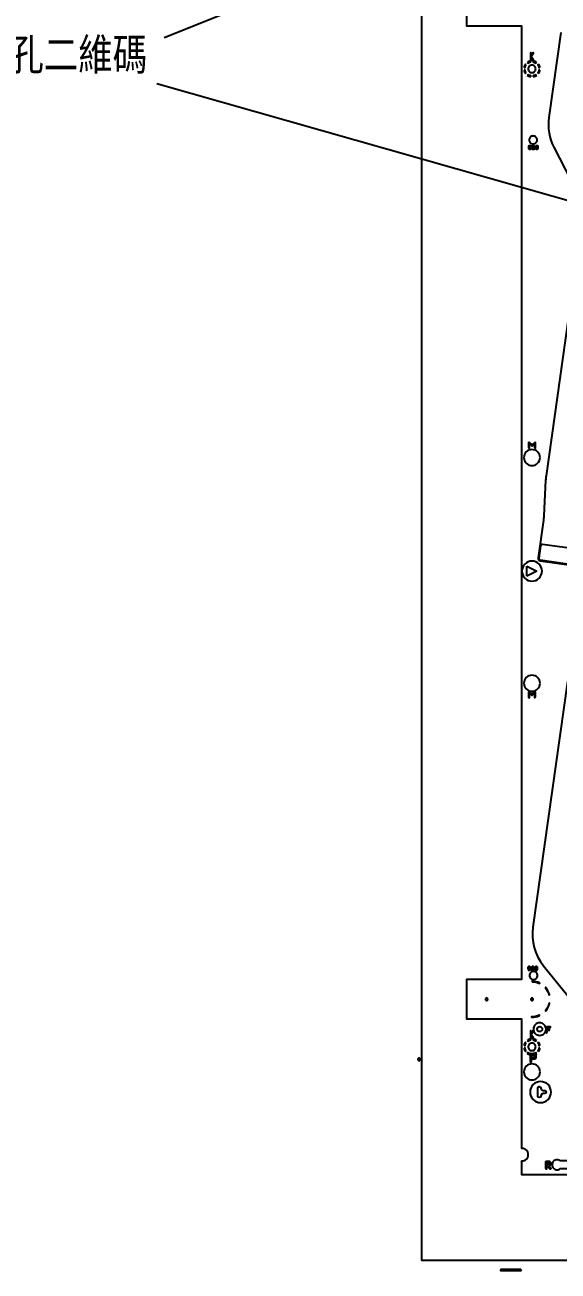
# Model space of a CAD drawing. Header units: millimetres. Extents: x 236 to 1271, y 167 to 899.
# Drawn here: x 753.5 to 859.7, y 329.2 to 577.7 of the extents above; entities that cross this region are included whole.
import ezdxf

# ---------------------------------------------------------------- set-up
doc = ezdxf.new("R2010")
doc.units = ezdxf.units.MM
doc.header["$LTSCALE"] = 23.1
doc.layers.get('0').update_dxf_attribs({"linetype": 'CONTINUOUS'})
doc.layers.add('susa-b_layer1', color=2, linetype='CONTINUOUS')
doc.layers.add('備註', color=1, linetype='CONTINUOUS')
doc.styles.get("Standard").update_dxf_attribs({"font": 'simplex.shx', "width": 0.8})

msp = doc.modelspace()

# ---------------------------------------------------------------- linework, layer by layer
for p, q in [((853.34415, 569.71813), (853.20071, 569.86157)), ((854.24496, 570.29837), (854.24496, 570.50122)), ((853.20071, 567.98017), (853.34415, 568.12361)), ((853.49496, 467.78087), (853.49496, 469.78087)), ((853.49496, 469.78087), (855.49496, 468.78087)), ((855.49496, 468.78087), (853.49496, 467.78087)), ((854.24496, 375.29837), (854.24496, 375.50122)), ((853.34415, 374.71813), (853.20071, 374.86157)), ((853.20071, 372.98017), (853.34415, 373.12361))]:
    msp.add_line(p, q)
for points in [[(1128.49496, 581.22087, 1), (1128.49496, 581.62087), (1126.49496, 581.62087), (1126.49496, 831.42087), (979.69496, 831.42087), (979.69496, 833.42087, 1), (979.29496, 833.42087), (979.29496, 831.42087), (832.49496, 831.42087), (832.49496, 581.62087), (830.49496, 581.62087, 1), (830.49496, 581.22087), (832.49496, 581.22087), (832.49496, 331.42087), (979.29496, 331.42087), (979.29496, 329.42087, 1), (979.69496, 329.42087), (979.69496, 331.42087), (1126.49496, 331.42087), (1126.49496, 376.92087), (1117.54496, 376.92087), (1117.54496, 385.92087), (1126.49496, 385.92087), (1126.49496, 581.22087)], [(855.24496, 568.92087, 0.414216), (854.49496, 569.67087, 0.414216), (853.74496, 568.92087, 0.414216), (854.49496, 568.17087, 0.414216)], [(855.52571, 554.75675, 0.414216), (854.72571, 555.55675, 0.414216), (853.92571, 554.75675, 0.414216), (854.72571, 553.95675, 0.414216)], [(854.30335, 553.01979, 1), (854.23264, 553.0905), (854.14794, 553.00581), (853.99069, 553.00581), (853.92064, 553.07585), (853.92064, 553.43178), (853.99069, 553.50183), (854.14794, 553.50183), (854.23264, 553.41714, 1), (854.30335, 553.48785), (854.20416, 553.58703, 0.200121), (854.16865, 553.60183), (853.96998, 553.60183, 0.200121), (853.93447, 553.58703), (853.83544, 553.488, 0.200121), (853.82064, 553.45249), (853.82064, 553.05514, 0.200121), (853.83544, 553.01963), (853.93447, 552.92061, 0.200121), (853.96998, 552.90581), (854.16865, 552.90581, 0.200121), (854.20416, 552.92061)], [(855.71799, 553.05514), (855.71799, 553.45249, 0.200121), (855.70319, 553.488), (855.60416, 553.58703, 0.200121), (855.56865, 553.60183), (855.36998, 553.60183, 0.200121), (855.33447, 553.58703), (855.23544, 553.488, 0.200121), (855.22064, 553.45249), (855.22064, 553.05514, 0.200121), (855.23544, 553.01963), (855.33447, 552.92061, 0.200121), (855.36998, 552.90581), (855.56865, 552.90581, 0.200121), (855.60416, 552.92061), (855.70319, 553.01963, 0.200121)], [(856.09496, 491.42087, 0.414215), (854.49496, 493.02087, 0.414215), (852.89496, 491.42087, 0.414215), (854.49496, 489.82087, 0.414215)], [(856.49496, 468.78087, 0.414214), (854.49496, 470.78087, 0.414214), (852.49496, 468.78087, 0.414214), (854.49496, 466.78087, 0.414214)], [(856.09496, 446.42087, 0.414215), (854.49496, 448.02087, 0.414215), (852.89496, 446.42087, 0.414215), (854.49496, 444.82087, 0.414215)], [(854.18621, 389.35713, 1), (854.1155, 389.42784), (854.03081, 389.34315), (853.87356, 389.34315), (853.80351, 389.4132), (853.80351, 389.76913), (853.87356, 389.83918), (854.03081, 389.83918), (854.1155, 389.75448, 1), (854.18621, 389.82519), (854.08703, 389.92438, 0.200121), (854.05152, 389.93918), (853.85285, 389.93918, 0.200121), (853.81734, 389.92438), (853.71831, 389.82535, 0.200121), (853.70351, 389.78984), (853.70351, 389.39249, 0.200121), (853.71831, 389.35698), (853.81734, 389.25795, 0.200121), (853.85285, 389.24315), (854.05152, 389.24315, 0.200121), (854.08703, 389.25795)], [(855.60398, 388.15704, 0.414216), (854.80398, 388.95704, 0.414216), (854.00398, 388.15704, 0.414216), (854.80398, 387.35704, 0.414216)], [(855.60086, 389.39249), (855.60086, 389.78984, 0.200121), (855.58606, 389.82535), (855.48703, 389.92438, 0.200121), (855.45152, 389.93918), (855.25285, 389.93918, 0.200121), (855.21734, 389.92438), (855.11831, 389.82535, 0.200121), (855.10351, 389.78984), (855.10351, 389.39249, 0.200121), (855.11831, 389.35698), (855.21734, 389.25795, 0.200121), (855.25285, 389.24315), (855.45152, 389.24315, 0.200121), (855.48703, 389.25795), (855.58606, 389.35698, 0.200121)], [(845.74496, 383.42087, 0.414222), (845.49496, 383.67087, 0.414222), (845.24496, 383.42087, 0.414222), (845.49496, 383.17087, 0.414222)], [(854.74496, 383.42087, 0.414222), (854.49496, 383.67087, 0.414222), (854.24496, 383.42087, 0.414222), (854.49496, 383.17087, 0.414222)], [(857.29329, 377.46465, 0.414215), (856.04329, 378.71465, 0.414215), (854.79329, 377.46465, 0.414215), (856.04329, 376.21465, 0.414215)], [(856.54329, 377.46465, -0.414217), (856.04329, 376.96465, -0.414217), (855.54329, 377.46465, -0.414217), (856.04329, 377.96465, -0.414217)], [(855.24496, 373.92087, 0.414216), (854.49496, 374.67087, 0.414216), (853.74496, 373.92087, 0.414216), (854.49496, 373.17087, 0.414216)], [(832.24496, 371.42087, 0.414222), (831.99496, 371.67087, 0.414222), (831.74496, 371.42087, 0.414222), (831.99496, 371.17087, 0.414222)], [(856.09496, 368.92087, 0.414215), (854.49496, 370.52087, 0.414215), (852.89496, 368.92087, 0.414215), (854.49496, 367.32087, 0.414215)], [(858.3099, 364.90893, 0.414215), (856.2099, 367.00893, 0.414215), (854.1099, 364.90893, 0.414215), (856.2099, 362.80893, 0.414215)], [(857.0599, 364.60893), (856.7599, 364.60893, 0.414217), (856.2599, 364.10893, -1), (855.6599, 364.10893), (855.6599, 365.70893, -1), (856.2599, 365.70893, 0.414217), (856.7599, 365.20893), (857.0599, 365.20893, -1)], [(1099.49496, 349.67087), (1099.49496, 351.17087), (860.1564, 351.17087, 0.182679), (859.49496, 351.42087, 0.414216), (858.49496, 350.42087, 0.414216), (859.49496, 349.42087, 0.182679), (860.1564, 349.67087)], [(852.29496, 329.32087, 1), (852.29496, 329.52087), (848.29497, 329.52087, 1), (848.29497, 329.32087)]]:
    msp.add_lwpolyline(points, format="xyb", close=True)
for points in [[(1117.49496, 357.42087), (1106.49496, 357.42087), (1106.49496, 353.67087, 0.414215), (1105.24496, 352.42087, 0.414215), (1106.49496, 351.17087), (1106.49496, 348.42087), (852.49496, 348.42087), (852.49496, 351.17087, 0.414215), (853.74496, 352.42087, 0.414215), (852.49496, 353.67087), (852.49496, 379.42087), (841.49496, 379.42087), (841.49496, 387.42087), (852.49496, 387.42087), (852.49496, 468.78087), (852.49496, 577.42087), (841.49496, 577.42087), (841.49496, 585.42087)], [(860.22721, 576.15613), (857.85155, 559.25243, 0.154616), (858.85664, 553.29641), (863.4157, 544.40906, -0.154617)], [(854.32368, 571.61581), (854.32368, 572.09515, 1), (854.17368, 572.09515), (854.17368, 570.65476, 1), (854.32368, 570.65476), (854.32368, 571.1341)], [(854.80711, 570.69734), (854.33979, 571.37495), (854.80711, 572.05257, 1), (854.68363, 572.13773), (854.32368, 571.61581)], [(852.91461, 569.17087), (853.11746, 569.17087, -0.106992), (853.34415, 569.71813)], [(853.55426, 570.21512), (853.6977, 570.07169, -0.106991), (854.24496, 570.29837)], [(854.32368, 571.1341), (854.68363, 570.61218, 1), (854.80711, 570.69734)], [(854.74496, 570.50122), (854.74496, 570.29837, -0.106992), (855.29222, 570.07169), (855.43566, 570.21512)], [(855.78921, 569.86157), (855.64578, 569.71813, -0.106991), (855.87246, 569.17087), (856.07531, 569.17087)], [(853.34415, 568.12361, -0.106993), (853.11746, 568.67087), (852.91461, 568.67087)], [(854.24496, 567.34052), (854.24496, 567.54337, -0.106992), (853.6977, 567.77006), (853.55427, 567.62662)], [(855.43566, 567.62662), (855.29222, 567.77006, -0.106991), (854.74496, 567.54337), (854.74496, 567.34052)], [(856.07531, 568.67087), (855.87246, 568.67087, -0.106992), (855.64578, 568.12361), (855.78921, 567.98017)], [(855.01799, 553.35316), (855.01799, 553.45249, 0.200121), (855.00319, 553.488), (854.90416, 553.58703, 0.200121), (854.86865, 553.60183), (854.66998, 553.60183, 0.200121), (854.63447, 553.58703), (854.53529, 553.48785, 1), (854.606, 553.41714), (854.69069, 553.50183), (854.84794, 553.50183), (854.91799, 553.43178), (854.91799, 553.37387), (854.84794, 553.30382), (854.76932, 553.30382, 0.251052), (854.72769, 553.28152), (854.52906, 552.98358, 0.599342), (854.57064, 552.90581), (854.96799, 552.90581, 1), (854.96799, 553.00581), (854.66407, 553.00581)], [(854.66407, 553.00581), (854.79608, 553.20382), (854.86865, 553.20382, 0.200121), (854.90416, 553.21862), (855.00319, 553.31765, 0.200121), (855.01799, 553.35316)], [(864.42079, 538.45304), (857.30135, 487.79554, 0.021814), (857.21781, 486.92761), (856.84306, 479.77852, -0.02121), (856.76289, 478.93437), (855.70667, 471.41896, 0.414221), (856.13211, 470.85439), (865.63585, 469.51872, 0.147966)], [(855.20595, 493.35656), (855.20595, 494.34994, 0.63678), (855.04174, 494.4266), (854.50992, 493.98342), (853.97811, 494.4266, 0.63678), (853.8139, 494.34994), (853.8139, 493.35656, 1), (854.0139, 493.35656), (854.0139, 494.13643)], [(854.0139, 494.13643), (854.44591, 493.77642, 0.362064), (854.57394, 493.77642), (855.00595, 494.13643)], [(855.00595, 494.13643), (855.00595, 493.35656, 1), (855.20595, 493.35656)], [(861.55745, 446.76483), (854.67291, 397.77873, 0.207998), (856.8042, 390.0939), (865.95145, 378.79764, -0.207969)], [(855.19339, 443.62536), (855.19339, 444.61874, 0.63678), (855.02917, 444.6954), (854.49736, 444.25222), (853.96554, 444.6954, 0.63678), (853.80133, 444.61874), (853.80133, 443.62536, 1), (854.00133, 443.62536), (854.00133, 444.40523)], [(854.00133, 444.40523), (854.43334, 444.04523, 0.362064), (854.56138, 444.04523), (854.99339, 444.40523)], [(854.99339, 444.40523), (854.99339, 443.62536, 1), (855.19339, 443.62536)], [(854.90086, 389.6905), (854.90086, 389.78984, 0.200121), (854.88606, 389.82535), (854.78703, 389.92438, 0.200121), (854.75152, 389.93918), (854.55285, 389.93918, 0.200121), (854.51734, 389.92438), (854.41815, 389.82519, 1), (854.48886, 389.75448), (854.57356, 389.83918), (854.73081, 389.83918), (854.80086, 389.76913), (854.80086, 389.71121), (854.73081, 389.64116), (854.65218, 389.64116, 0.251052), (854.61056, 389.61886), (854.41193, 389.32092, 0.599342), (854.45351, 389.24315), (854.85086, 389.24315, 1), (854.85086, 389.34315), (854.54693, 389.34315)], [(854.54693, 389.34315), (854.67894, 389.54116), (854.75152, 389.54116, 0.200121), (854.78703, 389.55596), (854.88606, 389.65499, 0.200121), (854.90086, 389.6905)], [(854.58432, 387.01976, 1), (854.58184, 386.91979, -0.104159), (855.98562, 386.58756, 1), (856.02821, 386.67804)], [(857.24225, 385.74733, 1), (857.16593, 385.68271, -0.110712), (857.87588, 384.32606, 1), (857.97248, 384.35193)], [(855.95933, 380.13216, 1), (855.91866, 380.22352, -0.107328), (854.46433, 379.921, 1), (854.46345, 379.82101)], [(857.99301, 382.57021, 1), (857.89584, 382.59384, -0.113199), (857.19562, 381.19455, 1), (857.27278, 381.13094)], [(858.12181, 377.76189, 1), (858.12181, 377.91189), (857.42645, 377.91189, 0.414241), (857.35145, 377.83689), (857.35145, 377.31536)], [(857.35145, 377.31536), (857.35145, 376.79384, 1), (857.50145, 376.79384), (857.50145, 377.24036), (857.94797, 377.24036, 1), (857.94797, 377.39036), (857.50145, 377.39036), (857.50145, 377.76189), (858.12181, 377.76189)], [(853.55426, 375.21512), (853.6977, 375.07169, -0.106991), (854.24496, 375.29837)], [(854.32368, 376.61581), (854.32368, 377.09515, 1), (854.17368, 377.09515), (854.17368, 375.65476, 1), (854.32368, 375.65476), (854.32368, 376.1341)], [(854.80711, 375.69734), (854.33979, 376.37495), (854.80711, 377.05257, 1), (854.68363, 377.13773), (854.32368, 376.61581)], [(854.32368, 376.1341), (854.68363, 375.61218, 1), (854.80711, 375.69734)], [(854.74496, 375.50122), (854.74496, 375.29837, -0.106992), (855.29222, 375.07169), (855.43566, 375.21512)], [(852.91461, 374.17087), (853.11746, 374.17087, -0.106992), (853.34415, 374.71813)], [(853.34415, 373.12361, -0.106993), (853.11746, 373.67087), (852.91461, 373.67087)], [(855.43566, 372.62662), (855.29222, 372.77006, -0.106991), (854.74496, 372.54337), (854.74496, 372.51269), (854.25966, 372.51269, 0.029652), (854.24496, 372.51183), (854.24496, 372.54337, -0.106992), (853.6977, 372.77006), (853.55427, 372.62662)], [(855.78921, 374.86157), (855.64578, 374.71813, -0.106991), (855.87246, 374.17087), (856.07531, 374.17087)], [(856.07531, 373.67087), (855.87246, 373.67087, -0.106992), (855.64578, 373.12361), (855.78921, 372.98017)], [(853.55427, 372.62662, 0.100685), (854.13466, 372.36197), (854.13466, 371.63839)], [(854.13466, 371.63839), (854.13466, 370.88909, 1), (854.38466, 370.88909), (854.38466, 371.51339), (855.0115, 371.51339, 0.235848), (855.11143, 371.5633), (855.29904, 371.81176, 0.163746), (855.32446, 371.88731), (855.32446, 372.13877, 0.163734), (855.29904, 372.21433), (855.12196, 372.44884, 0.056526), (855.43566, 372.62662)], [(858.28878, 350.54575), (858.28878, 350.75271, 0.200077), (858.25178, 350.84148), (858.0456, 351.04766, 0.200077), (857.95682, 351.08466), (857.33596, 351.08466, 0.414226), (857.21096, 350.95966), (857.21096, 350.3388)], [(857.84469, 350.2138), (857.95682, 350.2138, 0.200077), (858.0456, 350.2508), (858.25178, 350.45698, 0.200077), (858.28878, 350.54575)], [(857.21096, 350.3388), (857.21096, 349.71794, 1), (857.46096, 349.71794), (857.46096, 350.2138), (857.49114, 350.2138), (858.07539, 349.62955, 1), (858.25217, 349.80633), (857.84469, 350.2138)]]:
    msp.add_lwpolyline(points, format="xyb")
for points in [[(855.61799, 553.07585), (855.54794, 553.00581), (855.39069, 553.00581), (855.32064, 553.07585), (855.32064, 553.43178), (855.39069, 553.50183), (855.54794, 553.50183), (855.61799, 553.43178)], [(855.50086, 389.4132), (855.43081, 389.34315), (855.27356, 389.34315), (855.20351, 389.4132), (855.20351, 389.76913), (855.27356, 389.83918), (855.43081, 389.83918), (855.50086, 389.76913)], [(855.07446, 371.92921), (854.94925, 371.76339), (854.38466, 371.76339), (854.38466, 372.26269), (854.94925, 372.26269), (855.07446, 372.09688)], [(858.03878, 350.59753), (857.90505, 350.4638), (857.46096, 350.4638), (857.46096, 350.83466), (857.90505, 350.83466), (858.03878, 350.70093)]]:
    msp.add_lwpolyline(points, close=True)
for centre, radius, start, end in [((854.49496, 568.92087), 1.6, 143.989402, 171.010778), ((854.49496, 568.92087), 1.6, 98.989222, 126.010598), ((854.49496, 568.92087), 1.6, 53.989402, 81.010778), ((854.49496, 568.92087), 1.6, 8.989222, 36.010598), ((854.49496, 568.92087), 1.6, 188.989389, 216.010785), ((854.49496, 568.92087), 1.6, 233.989373, 261.01066), ((854.49496, 568.92087), 1.6, 278.989222, 306.010598), ((854.49496, 568.92087), 1.6, 323.989402, 351.010778), ((854.49496, 383.42086), 3.6, 64.792198, 88.577636), ((854.49496, 383.42086), 3.60001, 14.988682, 40.258704), ((854.49496, 383.42086), 3.6, 320.499248, 346.332201), ((854.49495, 383.42087), 3.6, 269.498615, 294.002192), ((854.49496, 373.92087), 1.6, 98.989222, 126.010598), ((854.49496, 373.92087), 1.6, 53.989402, 81.010778), ((854.49496, 373.92087), 1.6, 143.989402, 171.010778), ((854.49496, 373.92087), 1.6, 188.989389, 216.010785), ((854.49496, 373.92087), 1.6, 8.989222, 36.010598), ((854.49496, 373.92087), 1.6, 323.989402, 351.010778)]:
    msp.add_arc(centre, radius, start, end)
at = {"layer": 'susa-b_layer1', "linetype": 'Continuous'}
msp.add_lwpolyline([(867.08377, 472.29443, 0.414006), (866.78584, 472.6895), (856.58613, 474.12297, 0.414005), (856.19085, 473.82533), (855.84986, 471.39909, 0.414216), (856.14776, 471.00377), (865.65149, 469.66811, 0.148075), (866.1382, 469.74386), (866.35797, 469.84943, 0.250782), (866.8312, 470.49726)], format="xyb", close=True, dxfattribs=at)
at = {"layer": '備註'}
for p, q in [((1095.36267, 701.18659), (781.22946, 575.11039)), ((1095.68153, 476.1411), (779.77797, 565.9176))]:
    msp.add_line(p, q, dxfattribs=at)

# ---------------------------------------------------------------- texts
at = {"layer": '備註', "linetype": 'Continuous', "insert": (729.75441, 574.96062), "char_height": 6.3, "width": 79.0677174, "attachment_point": 1}
msp.add_mtext('{\\fSimSun|b0|i0|c134|p2;\\M+5E844\\M+5C9E4\\M+5CDA8\\M+5BFD7\\M+5B6FE\\M+5BE53\\M+5B461}', dxfattribs=at)

doc.saveas('drawing.dxf')
